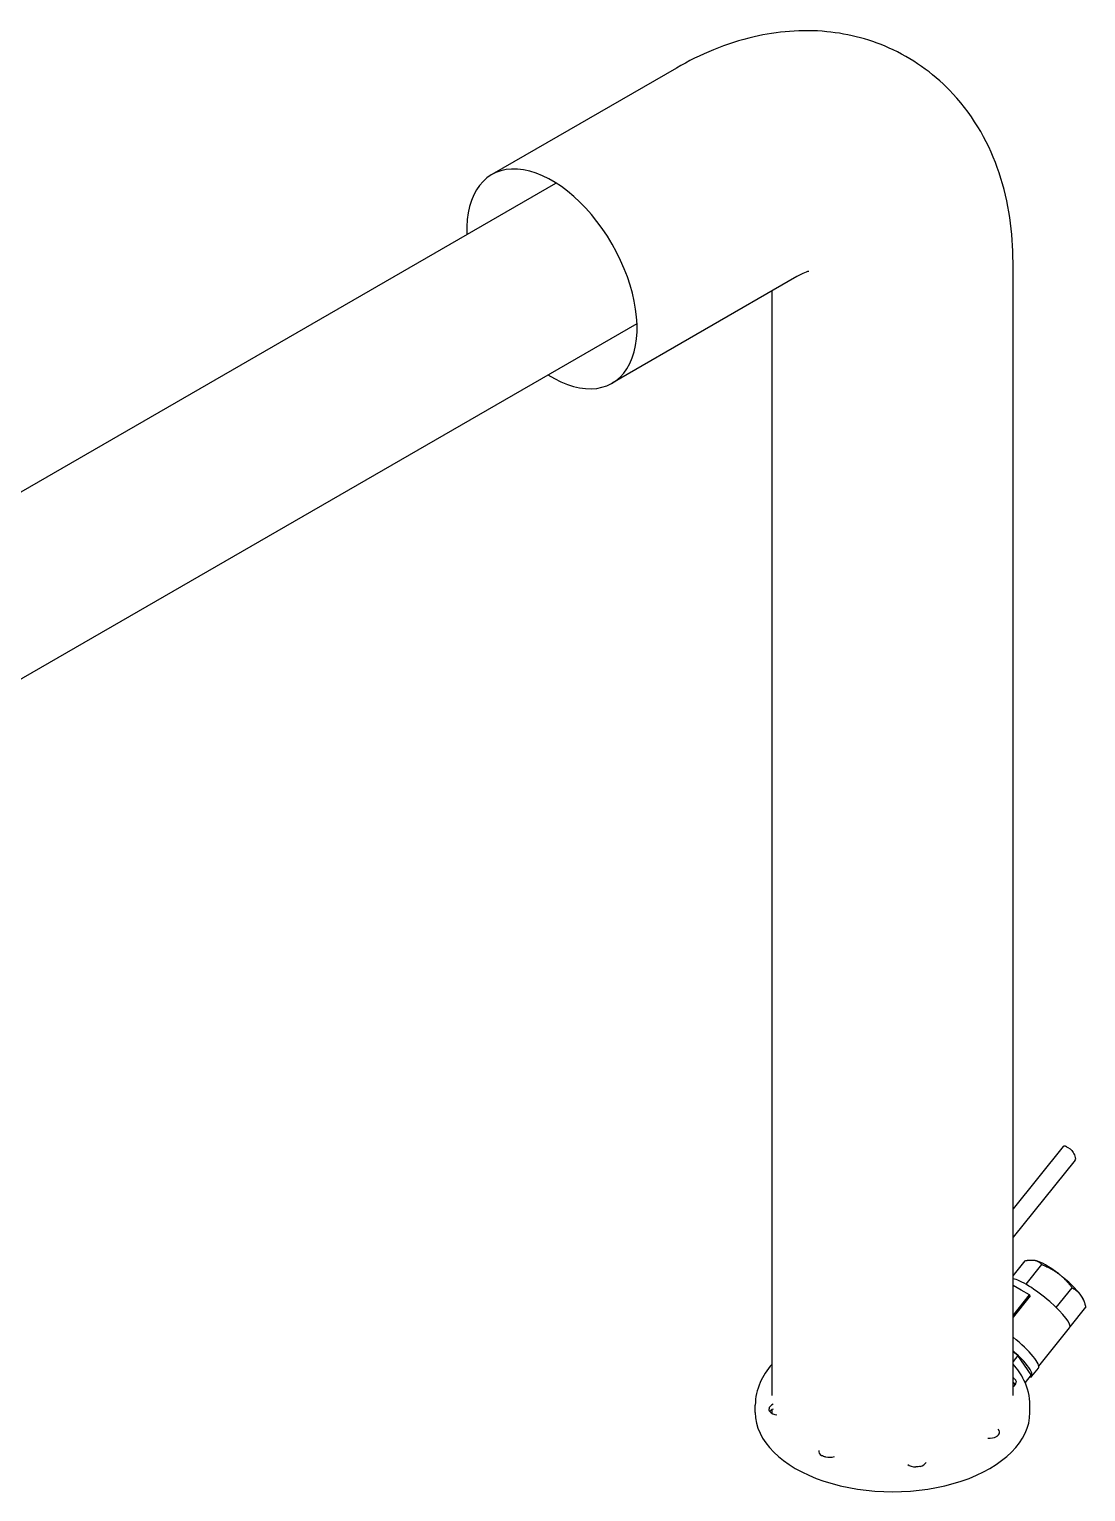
# Model space of a CAD drawing. Header units: millimetres. Extents: x 0 to 14850, y -38768 to 10500.
# Drawn here: x 10820 to 11917, y 4706 to 6225 of the extents above; entities that cross this region are included whole.
import ezdxf

# ---------------------------------------------------------------- set-up
doc = ezdxf.new("R2010")
doc.units = ezdxf.units.MM
doc.header["$LTSCALE"] = 25
doc.layers.add('Visible', color=7, linetype='Continuous', lineweight=25)

msp = doc.modelspace()

# ---------------------------------------------------------------- linework, layer by layer
at = {"layer": 'Visible'}
for p, q in [((11491.94, 6184.38), (11300.31, 6073.74)), ((10592.22, 5617.76), (11366.95, 6065.05)), ((11616.94, 5967.87), (11425.31, 5857.23)), ((11841.36, 4806.06), (11841.36, 5982.63)), ((11591.36, 4806.06), (11591.36, 5953.1)), ((10676.37, 5472), (11451.1, 5919.29)), ((11893.47, 5064.65), (11841.36, 4999.82)), ((11899.43, 5062.94), (11897.31, 5064.16)), ((11905.71, 5050.48), (11841.36, 4970.43)), ((11841.36, 4930.5), (11853.93, 4946.13)), ((11854.82, 4921.59), (11871.28, 4942.06)), ((11864.03, 4946.54), (11864.01, 4946.54)), ((11849.84, 4915.54), (11841.36, 4920.43)), ((11841.36, 4889.32), (11858.44, 4910.57)), ((11859.11, 4909.62), (11841.36, 4887.54)), ((11858.44, 4910.57), (11849.84, 4915.54)), ((11859.11, 4909.62), (11858.44, 4910.57)), ((11886.26, 4897.48), (11902.72, 4917.96)), ((11913.9, 4906.46), (11914.35, 4905.41)), ((11900.49, 4877.63), (11916.8, 4897.92)), ((11868.06, 4836.65), (11900.06, 4876.46)), ((11846.25, 4847.7), (11841.36, 4851.45)), ((11846.25, 4847.7), (11841.36, 4841.63)), ((11860.33, 4827.67), (11846.25, 4847.7)), ((11860.85, 4826.08), (11867.65, 4834.54)), ((11860.33, 4827.67), (11853.85, 4819.6)), ((11573.86, 4788.51), (11573.86, 4796.26)), ((11591.36, 4787.6), (11591.36, 4791.63)), ((11858.86, 4788.51), (11858.86, 4796.26))]:
    msp.add_line(p, q, dxfattribs=at)
for centre, start, end in [((11894.64, 5063.71), 72.16797, 141.20602), ((11904.54, 5051.42), 321.20602, 7.36167)]:
    msp.add_arc(centre, 1.5, start, end, dxfattribs=at)
for centre, major_axis, ratio, start_param, end_param in [((11362.81, 5965.49), (62.5, -108.25), 0.5773503, 5.4509168, 10.2570465), ((11887.25, 4924.37), (26.89, -21.62), 0.2113249, 1.6791119, 2.7263094), ((11868.88, 4901.52), (31.18, -25.06), 0.2113249, 0, 2.7946662), ((11887.25, 4924.37), (26.89, -21.62), 0.2113249, 0.6319143, 1.6791119), ((11887.25, 4924.37), (26.89, -21.62), 0.2113249, 0.3838389, 0.6319143), ((11835.69, 4860.23), (31.96, -25.69), 0.2113249, 0, 1.5631514), ((11828.89, 4851.77), (31.96, -25.69), 0.2113249, 6.0214564, 7.6273507), ((11833.89, 4820.06), (10.75, 0), 0.5773503, 0.4289192, 0.801956), ((11833.89, 4820.06), (10.75, 0), 0.5773503, 5.4812293, 6.2611281), ((11833.89, 4815.16), (-10.75, 0), 0.5773503, 3.5705118, 3.9435487), ((11716.36, 4788.51), (136.5, 0), 0.5773503, 0.3732084, 0.3993731), ((11716.36, 4788.51), (-142.5, 0), 0.5773503, 0, 3.1415927), ((11598.84, 4792.06), (-10.75, 0), 0.5773503, 5.3603289, 6.2611281), ((11598.84, 4787.17), (-10.75, 0), 0.5773503, 5.3603289, 5.87749), ((11598.84, 4792.06), (-10.75, 0), 0.5773503, 0.4289192, 1.3297185), ((11816.61, 4767.98), (10.75, 0), 0.5773503, 5.9267063, 6.8275056), ((11816.61, 4767.98), (-10.75, 0), 0.5773503, 1.433338, 2.3341373), ((11816.61, 4763.08), (-10.75, 0), 0.5773503, 3.547267, 3.6859129), ((11650.4, 4748.18), (-10.75, 0), 0.5773503, 6.145727, 7.0465263), ((11650.4, 4748.18), (-10.75, 0), 0.5773503, 1.2143173, 2.1151166), ((11740.61, 4738.21), (-10.75, 0), 0.5773503, 0.6479399, 1.5487392), ((11740.61, 4738.21), (10.75, 0), 0.5773503, 5.1413082, 6.0421074)]:
    msp.add_ellipse(centre, major_axis=major_axis, ratio=ratio, start_param=start_param, end_param=end_param, dxfattribs=at)
for points, knots in [([(11841.36, 5982.63), (11841.36, 6013.55), (11837.28, 6044.83), (11817.21, 6104.57), (11801.63, 6133.29), (11761.7, 6176.34), (11740.43, 6192.18), (11694.98, 6213.74), (11671.26, 6219.94), (11621.87, 6224.7), (11596.4, 6222.36), (11543.49, 6210.09), (11516.71, 6198.68), (11491.94, 6184.38)], [3.1415927, 3.1415927, 3.1415927, 3.1415927, 3.4557519, 3.4557519, 3.7506666, 3.7506666, 3.9735978, 3.9735978, 4.1841699, 4.1841699, 4.4217003, 4.4217003, 4.712389, 4.712389, 4.712389, 4.712389]), ([(11629.27, 5973.34), (11629.27, 5973.34), (11627.66, 5973.02), (11622.77, 5970.98), (11620.08, 5969.68), (11616.94, 5967.87)], [4.38391917, 4.38391917, 4.38391917, 4.38391917, 4.57414802, 4.57414802, 4.71238898, 4.71238898, 4.71238898, 4.71238898]), ([(11897.31, 5064.16), (11897.17, 5064.24), (11897.03, 5064.32), (11896.75, 5064.47), (11896.6, 5064.54), (11896.31, 5064.68), (11896.16, 5064.74), (11895.87, 5064.87), (11895.71, 5064.92), (11895.41, 5065.04), (11895.26, 5065.09), (11895.1, 5065.14)], [0.26179939, 0.26179939, 0.26179939, 0.26179939, 0.2865699, 0.2865699, 0.3113404, 0.3113404, 0.33611091, 0.33611091, 0.36088142, 0.36088142, 0.38565193, 0.38565193, 0.38565193, 0.38565193]), ([(11899.43, 5062.94), (11900.16, 5062.52), (11900.84, 5062.01), (11902.09, 5060.86), (11902.66, 5060.21), (11903.67, 5058.79), (11904.11, 5058.01), (11904.88, 5056.35), (11905.2, 5055.46), (11905.71, 5053.6), (11905.9, 5052.63), (11906.03, 5051.61)], [6.02138592, 6.02138592, 6.02138592, 6.02138592, 6.15087618, 6.15087618, 6.28036645, 6.28036645, 6.40985671, 6.40985671, 6.53934697, 6.53934697, 6.66883724, 6.66883724, 6.66883724, 6.66883724]), ([(11591.36, 4838.72), (11586.1, 4832.81), (11581.85, 4826.39), (11575.6, 4812.13), (11573.86, 4804.21), (11573.86, 4796.26)], [3.6410667, 3.6410667, 3.6410667, 3.6410667, 3.86835153, 3.86835153, 4.1162589, 4.1162589, 4.1162589, 4.1162589]), ([(11858.86, 4796.26), (11858.86, 4805.1), (11856.71, 4813.9), (11849.81, 4827.96), (11845.98, 4833.54), (11841.36, 4838.72)], [0.97466624, 0.97466624, 0.97466624, 0.97466624, 1.25047543, 1.25047543, 1.44985844, 1.44985844, 1.44985844, 1.44985844]), ([(11843.67, 4822.64), (11843.8, 4822.47), (11843.92, 4822.3), (11844.33, 4821.62), (11844.53, 4821.1), (11844.63, 4820.36), (11844.64, 4820.14), (11844.64, 4819.92)], [-2.19527918, -2.19527918, -2.19527918, -2.19527918, -2.09934923, -2.09934923, -1.8229843, -1.8229843, -1.70977025, -1.70977025, -1.70977025, -1.70977025]), ([(11589.06, 4789.48), (11588.93, 4789.65), (11588.81, 4789.82), (11588.4, 4790.5), (11588.2, 4791.02), (11588.09, 4791.77), (11588.08, 4791.98), (11588.09, 4792.2)], [-2.19527918, -2.19527918, -2.19527918, -2.19527918, -2.09934923, -2.09934923, -1.8229843, -1.8229843, -1.70977025, -1.70977025, -1.70977025, -1.70977025]), ([(11826.68, 4765.81), (11826.57, 4765.64), (11826.45, 4765.47), (11825.91, 4764.82), (11825.41, 4764.37), (11824.57, 4763.8), (11824.31, 4763.65), (11824.04, 4763.5)], [-2.19527918, -2.19527918, -2.19527918, -2.19527918, -2.09934923, -2.09934923, -1.8229843, -1.8229843, -1.70977025, -1.70977025, -1.70977025, -1.70977025]), ([(11646.65, 4742.37), (11646.35, 4742.43), (11646.06, 4742.5), (11644.94, 4742.81), (11644.16, 4743.1), (11643.17, 4743.59), (11642.9, 4743.74), (11642.64, 4743.89)], [-2.19527918, -2.19527918, -2.19527918, -2.19527918, -2.09934923, -2.09934923, -1.8229843, -1.8229843, -1.70977025, -1.70977025, -1.70977025, -1.70977025]), ([(11745.08, 4732.56), (11744.79, 4732.49), (11744.49, 4732.42), (11743.32, 4732.18), (11742.42, 4732.07), (11741.12, 4732), (11740.75, 4732), (11740.37, 4732)], [-2.19527918, -2.19527918, -2.19527918, -2.19527918, -2.09934923, -2.09934923, -1.8229843, -1.8229843, -1.70977025, -1.70977025, -1.70977025, -1.70977025])]:
    msp.add_open_spline(points, degree=3, knots=knots, dxfattribs=at)
for points, weights in [([(11853.93, 4946.13), (11860.46, 4947.38), (11864.49, 4946.44)], [1.65050105335, 1.77816775413, 1.77816775413]), ([(11864.49, 4946.44), (11868.52, 4945.5), (11871.28, 4942.06)], [1.77816775413, 1.77816775413, 1.65050105335]), ([(11871.28, 4942.06), (11881.59, 4937.95), (11888.89, 4932.36)], [1.65050105335, 1.77816775413, 1.77816775413]), ([(11888.89, 4932.36), (11896.18, 4926.76), (11902.72, 4917.96)], [1.77816775413, 1.77816775413, 1.65050105335]), ([(11902.72, 4917.96), (11908.38, 4914.94), (11911.65, 4910.29)], [1.65050105335, 1.77816775413, 1.77816775413]), ([(11911.65, 4910.29), (11914.92, 4905.64), (11916.8, 4897.92)], [1.77816775413, 1.77816775413, 1.65050105335])]:
    msp.add_rational_spline(points, weights, degree=2, dxfattribs=at)
msp.add_open_spline([(11843.77, 4817.61), (11843.73, 4817.65), (11843.7, 4817.7), (11843.67, 4817.74)], degree=3, dxfattribs=at)

doc.saveas('drawing.dxf')
